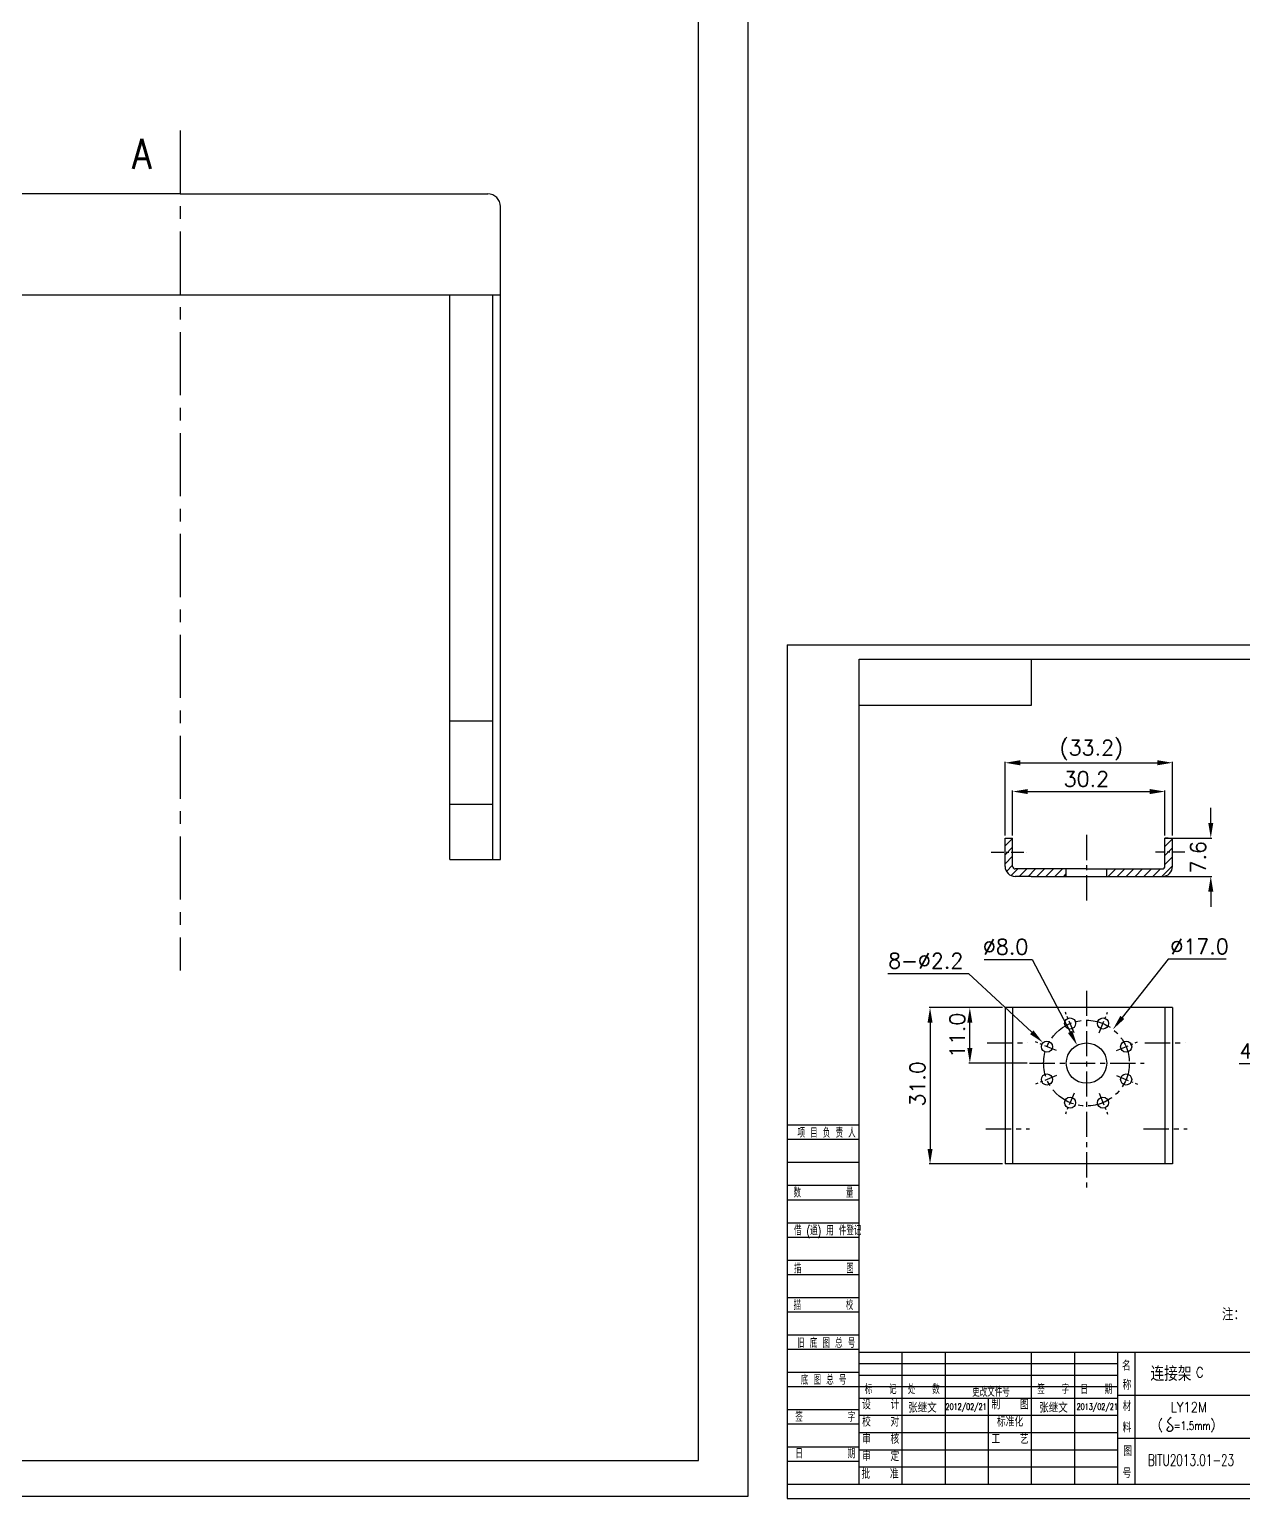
# Model space of a CAD drawing. Extents: x 2854 to 5858, y -1165 to 723.
# Drawn here: x 4943.6 to 5184.2, y -196 to 95.4 of the extents above; entities that cross this region are included whole.
import ezdxf
from ezdxf.enums import TextEntityAlignment as Align

# ---------------------------------------------------------------- set-up
doc = ezdxf.new("R2010")
doc.units = 0
doc.header["$MEASUREMENT"] = 0
doc.linetypes.add('PF_CENTER', pattern=[2, 1.25, -0.25, 0.25, -0.25])
doc.layers.get('0').update_dxf_attribs({"linetype": 'CONTINUOUS'})
doc.layers.get('DEFPOINTS').update_dxf_attribs({"linetype": 'CONTINUOUS'})
for name, color, linetype in [('1', 1, 'CONTINUOUS'), ('SMPEN_CENTER', 4, 'PF_CENTER'), ('SMPEN_DIM', 3, 'CONTINUOUS'), ('SMPEN_HATCH', 6, 'CONTINUOUS'), ('SMPEN_THICK', 7, 'CONTINUOUS')]:
    doc.layers.add(name, color=color, linetype=linetype)
doc.styles.get("Standard").update_dxf_attribs({"font": 'txt.shx', "bigfont": 'hshztxt.shx'})
doc.dimstyles.get("Standard").update_dxf_attribs({"dimtxt": 3, "dimasz": 3, "dimexe": 0.18, "dimexo": 0.5, "dimgap": 1, "dimtad": 1, "dimtoh": 1, "dimdec": 1, "dimzin": 0, "dimdsep": 46, "dimtxsty": 'Standard', "dimcen": 0, "dimadec": 1, "dimazin": 0, "dimtfac": 1, "dimtdec": 1, "dimtofl": 0, "dimtmove": 0, "dimatfit": 3, "dimfxl": 0, "dimtolj": 1, "dimtzin": 0, "dimarcsym": 0})
doc.dimstyles.new('STANDARD$0', dxfattribs={"dimtxt": 3, "dimasz": 3, "dimexe": 0.18, "dimexo": 0.5, "dimgap": 1, "dimtad": 1, "dimtoh": 1, "dimdec": 1, "dimzin": 0, "dimdsep": 46, "dimtxsty": 'Standard', "dimcen": 0, "dimadec": 1, "dimazin": 0, "dimtfac": 1, "dimtdec": 1, "dimtofl": 0, "dimtmove": 0, "dimatfit": 3, "dimfxl": 0, "dimtolj": 1, "dimtzin": 0, "dimarcsym": 0})

# ---------------------------------------------------------------- blocks, each defined once
blk = doc.blocks.new('ADDBOX')
for p, q in [((0, 125), (0, 0)), ((0, 125), (25, 125)), ((25, 0), (25, 125))]:
    blk.add_line(p, q)
at = {"color": 1}
for p, q in [((0, 120), (25, 120)), ((0, 99), (25, 99)), ((0, 86), (25, 86)), ((0, 73), (25, 73)), ((0, 60), (25, 60)), ((0, 47), (25, 47)), ((0, 21), (25, 21)), ((0, 8), (25, 8))]:
    blk.add_line(p, q, dxfattribs=at)
for points in [[(0, 112), (25, 112)], [(0, 34), (25, 34)]]:
    blk.add_lwpolyline(points, dxfattribs=at)
for points in [[(0, 104), (25, 104)], [(0, 91), (25, 91)], [(0, 78), (25, 78)], [(0, 65), (25, 65)], [(0, 52), (25, 52)], [(0, 39), (25, 39)], [(0, 26), (25, 26)], [(0, 13), (25, 13)], [(0, 0), (25, 0)]]:
    blk.add_lwpolyline(points)
at = {"color": 1, "width": 0.67}
for s, p in [('项 目 负 责 人', (3.58, 120.61)), ('数        量', (2.2, 99.8)), ('借 (通) 用 件登记', (2.35, 86.62)), ('描        图', (2.35, 73.41)), ('描        校', (2.2, 60.68)), ('旧 底 图 总 号', (3.43, 47.48)), (' 底 图 总 号', (2.97, 34.66)), ('签        字', (2.82, 21.77)), ('日        期', (2.82, 9.04))]:
    blk.add_text(s, height=3, dxfattribs=at).set_placement(p)
at = {"color": 1, "ltscale": 20, "width": 0.67}
blk.add_attdef('PRJMANAGER', text='', height=3.5, dxfattribs=at).set_placement((1.5, 113), align=Align.BOTTOM_LEFT)
at = {"color": 1, "width": 0.67}
for tag, p in [('NUM', (1.5, 92)), ('DRAFTER', (1.5, 66)), ('DVERI', (1.5, 53)), ('OLDDRAWNO', (1.5, 40)), ('DRAWNO', (1.5, 27)), ('SIGNER', (1.5, 14)), ('DATE', (1.5, 1))]:
    blk.add_attdef(tag, text='', height=3.5, dxfattribs=at).set_placement(p, align=Align.BOTTOM_LEFT)
blk = doc.blocks.new('*D619')
at = {"layer": 'DEFPOINTS', "color": 0, "ltscale": 10}
for p in [(5168.79, -55.79), (5138.59, -65.02), (5168.79, -65.02)]:
    blk.add_point(p, dxfattribs=at)
at = {"layer": 'SMPEN_DIM', "color": 0, "lineweight": -2, "ltscale": 10}
for p, q in [((5138.59, -64.52), (5138.59, -55.61)), ((5141.59, -55.79), (5165.79, -55.79)), ((5168.79, -64.52), (5168.79, -55.61))]:
    blk.add_line(p, q, dxfattribs=at)
at = {"layer": 'SMPEN_DIM', "color": 0, "ltscale": 10}
for points in [[(5141.59, -55.29), (5141.59, -56.29), (5138.59, -55.79)], [(5165.79, -55.29), (5165.79, -56.29), (5168.79, -55.79)]]:
    blk.add_solid(points, dxfattribs=at)
at = {"layer": 'SMPEN_DIM', "color": 0, "ltscale": 10, "insert": (5153.21, -53.29), "char_height": 3, "attachment_point": 5}
blk.add_mtext('\\A1;30.2', dxfattribs=at)
blk = doc.blocks.new('*D618')
at = {"layer": 'DEFPOINTS', "color": 0, "ltscale": 10}
for p in [(5170.29, -50.08), (5137.09, -65.02), (5170.29, -65.02)]:
    blk.add_point(p, dxfattribs=at)
at = {"layer": 'SMPEN_DIM', "color": 0, "lineweight": -2, "ltscale": 10}
for p, q in [((5137.09, -64.52), (5137.09, -49.9)), ((5140.09, -50.08), (5167.29, -50.08)), ((5170.29, -64.52), (5170.29, -49.9))]:
    blk.add_line(p, q, dxfattribs=at)
at = {"layer": 'SMPEN_DIM', "color": 0, "ltscale": 10}
for points in [[(5140.09, -49.58), (5140.09, -50.58), (5137.09, -50.08)], [(5167.29, -49.58), (5167.29, -50.58), (5170.29, -50.08)]]:
    blk.add_solid(points, dxfattribs=at)
at = {"layer": 'SMPEN_DIM', "color": 0, "ltscale": 10, "insert": (5154.2, -47.58), "char_height": 3, "attachment_point": 5}
blk.add_mtext('\\A1;(33.2)', dxfattribs=at)
blk = doc.blocks.new('*D617')
at = {"layer": 'DEFPOINTS', "color": 0, "ltscale": 10}
for p in [(5168.79, -65.02), (5166.82, -72.62), (5177.88, -72.62)]:
    blk.add_point(p, dxfattribs=at)
at = {"layer": 'SMPEN_DIM', "color": 0, "lineweight": -2, "ltscale": 10}
for p, q in [((5177.88, -62.02), (5177.88, -59.02)), ((5169.29, -65.02), (5178.06, -65.02)), ((5167.32, -72.62), (5178.06, -72.62)), ((5177.88, -75.62), (5177.88, -78.62))]:
    blk.add_line(p, q, dxfattribs=at)
at = {"layer": 'SMPEN_DIM', "color": 0, "ltscale": 10}
for points in [[(5177.38, -62.02), (5178.38, -62.02), (5177.88, -65.02)], [(5177.38, -75.62), (5178.38, -75.62), (5177.88, -72.62)]]:
    blk.add_solid(points, dxfattribs=at)
at = {"layer": 'SMPEN_DIM', "color": 0, "ltscale": 10, "insert": (5175.38, -68.82), "char_height": 3, "attachment_point": 5, "rotation": 90}
blk.add_mtext('\\A1;7.6', dxfattribs=at)
blk = doc.blocks.new('*D611')
at = {"layer": 'DEFPOINTS', "color": 0, "ltscale": 10}
for p in [(5211.95, -121.73), (5213.82, -123.54)]:
    blk.add_point(p, dxfattribs=at)
at = {"layer": 'SMPEN_DIM', "color": 0, "lineweight": -2, "ltscale": 10}
for p, q in [((5183.54, -109.74), (5199.54, -109.74)), ((5199.54, -109.74), (5209.8, -119.65))]:
    blk.add_line(p, q, dxfattribs=at)
at = {"layer": 'SMPEN_DIM', "color": 0, "ltscale": 10}
blk.add_solid([(5210.14, -119.29), (5209.45, -120.01), (5211.95, -121.73)], dxfattribs=at)
at = {"layer": 'SMPEN_DIM', "color": 0, "ltscale": 10, "insert": (5191.04, -107.24), "char_height": 3, "attachment_point": 5}
blk.add_mtext('\\A1;4-∅2.6', dxfattribs=at)
blk = doc.blocks.new('*D610')
at = {"layer": 'DEFPOINTS', "color": 0, "ltscale": 10}
for p in [(5137.09, -98.64), (5122.22, -129.64), (5137.09, -129.64)]:
    blk.add_point(p, dxfattribs=at)
at = {"layer": 'SMPEN_DIM', "color": 0, "lineweight": -2, "ltscale": 10}
for p, q in [((5136.59, -98.64), (5122.04, -98.64)), ((5122.22, -101.64), (5122.22, -126.64)), ((5136.59, -129.64), (5122.04, -129.64))]:
    blk.add_line(p, q, dxfattribs=at)
at = {"layer": 'SMPEN_DIM', "color": 0, "ltscale": 10}
for points in [[(5121.72, -101.64), (5122.72, -101.64), (5122.22, -98.64)], [(5121.72, -126.64), (5122.72, -126.64), (5122.22, -129.64)]]:
    blk.add_solid(points, dxfattribs=at)
at = {"layer": 'SMPEN_DIM', "color": 0, "ltscale": 10, "insert": (5119.72, -113.76), "char_height": 3, "attachment_point": 5, "rotation": 90}
blk.add_mtext('\\A1;31.0', dxfattribs=at)
blk = doc.blocks.new('*D609')
at = {"layer": 'DEFPOINTS', "color": 0, "ltscale": 10}
for p in [(5130.11, -98.64), (5137.09, -98.64), (5141.96, -109.64)]:
    blk.add_point(p, dxfattribs=at)
at = {"layer": 'SMPEN_DIM', "color": 0, "lineweight": -2, "ltscale": 10}
for p, q in [((5136.59, -98.64), (5129.93, -98.64)), ((5130.11, -106.64), (5130.11, -101.64)), ((5141.46, -109.64), (5129.93, -109.64))]:
    blk.add_line(p, q, dxfattribs=at)
at = {"layer": 'SMPEN_DIM', "color": 0, "ltscale": 10}
for points in [[(5129.61, -101.64), (5130.61, -101.64), (5130.11, -98.64)], [(5129.61, -106.64), (5130.61, -106.64), (5130.11, -109.64)]]:
    blk.add_solid(points, dxfattribs=at)
at = {"layer": 'SMPEN_DIM', "color": 0, "ltscale": 10, "insert": (5127.61, -104.14), "char_height": 3, "attachment_point": 5, "rotation": 90}
blk.add_mtext('\\A1;11.0', dxfattribs=at)
blk = doc.blocks.new('*D608')
at = {"layer": 'DEFPOINTS', "color": 0, "ltscale": 10}
for p in [(5158.49, -102.94), (5148, -116.33)]:
    blk.add_point(p, dxfattribs=at)
at = {"layer": 'SMPEN_DIM', "color": 0, "lineweight": -2, "ltscale": 10}
for p, q in [((5169.4, -89.01), (5160.34, -100.58)), ((5180.9, -89.01), (5169.4, -89.01))]:
    blk.add_line(p, q, dxfattribs=at)
at = {"layer": 'SMPEN_DIM', "color": 0, "ltscale": 10}
blk.add_solid([(5159.94, -100.27), (5160.73, -100.89), (5158.49, -102.94)], dxfattribs=at)
at = {"layer": 'SMPEN_DIM', "color": 0, "ltscale": 10, "insert": (5175.65, -86.51), "char_height": 3, "attachment_point": 5}
blk.add_mtext('\\A1;∅17.0', dxfattribs=at)
blk = doc.blocks.new('*D607')
at = {"layer": 'DEFPOINTS', "color": 0, "ltscale": 10}
for p in [(5151.38, -106.09), (5155.1, -113.18)]:
    blk.add_point(p, dxfattribs=at)
at = {"layer": 'SMPEN_DIM', "color": 0, "lineweight": -2, "ltscale": 10}
for p, q in [((5132.95, -89.08), (5142.45, -89.08)), ((5142.45, -89.08), (5149.99, -103.44))]:
    blk.add_line(p, q, dxfattribs=at)
at = {"layer": 'SMPEN_DIM', "color": 0, "ltscale": 10}
blk.add_solid([(5150.43, -103.21), (5149.55, -103.67), (5151.38, -106.09)], dxfattribs=at)
at = {"layer": 'SMPEN_DIM', "color": 0, "ltscale": 10, "insert": (5137.2, -86.58), "char_height": 3, "attachment_point": 5}
blk.add_mtext('\\A1;∅8.0', dxfattribs=at)
blk = doc.blocks.new('*D606')
at = {"layer": 'DEFPOINTS', "color": 0, "ltscale": 10}
for p in [(5144.59, -105.57), (5146.2, -107.07)]:
    blk.add_point(p, dxfattribs=at)
at = {"layer": 'SMPEN_DIM', "color": 0, "lineweight": -2, "ltscale": 10}
for p, q in [((5113.86, -91.85), (5129.86, -91.85)), ((5129.86, -91.85), (5142.39, -103.52))]:
    blk.add_line(p, q, dxfattribs=at)
at = {"layer": 'SMPEN_DIM', "color": 0, "ltscale": 10}
blk.add_solid([(5142.73, -103.16), (5142.05, -103.89), (5144.59, -105.57)], dxfattribs=at)
at = {"layer": 'SMPEN_DIM', "color": 0, "ltscale": 10, "insert": (5121.36, -89.35), "char_height": 3, "attachment_point": 5}
blk.add_mtext('\\A1;8-∅2.2', dxfattribs=at)

msp = doc.modelspace()

# ---------------------------------------------------------------- hatches: boundary and pattern name
at = {"layer": 'SMPEN_HATCH', "ltscale": 10}
h = msp.add_hatch(dxfattribs=at)
h.set_pattern_fill('ANSI31', color=256, scale=10, style=0)
h.set_pattern_definition([(45, (1157.2988, -1507.8475), (-0.88388348, 0.88388348), [])])
h.paths.add_polyline_path([(5138.59, -67.82), (5137.09, -67.82), (5137.09, -70.62, 0.414214), (5139.09, -72.62), (5142.24, -72.62), (5149.24, -72.62), (5149.24, -71.12), (5139.09, -71.12, -0.414214), (5138.59, -70.62)])
h.paths.add_polyline_path([(5138.59, -65.02), (5137.09, -65.02), (5137.09, -67.82), (5138.59, -67.82)])
h.paths.add_polyline_path([(5157.24, -71.12), (5157.24, -72.62), (5168.29, -72.62, 0.414214), (5170.29, -70.62), (5170.29, -67.82), (5168.79, -67.82), (5168.79, -70.62, -0.414214), (5168.29, -71.12)])
h.paths.add_polyline_path([(5170.29, -67.82), (5170.29, -65.02), (5168.79, -65.02), (5168.79, -67.82)])

# ---------------------------------------------------------------- linework, layer by layer
at = {"linetype": 'Continuous'}
for p, q in [((5076.28, -188.41), (5076.28, 345.08)), ((5108.15, -193.15), (5108.15, -29.56))]:
    msp.add_line(p, q, dxfattribs=at)
at = {"ltscale": 10}
for p, q in [((4973.53, 62.72), (4912.53, 62.72)), ((4973.53, 62.72), (5034.53, 62.72)), ((5037.03, -69.26), (5037.03, 60.22)), ((4910.03, 42.72), (5037.03, 42.72)), ((5027.03, -69.26), (5027.03, 42.72)), ((5035.53, -69.26), (5035.53, 42.72)), ((5027.03, -41.76), (5035.53, -41.76)), ((5027.03, -58.26), (5035.53, -58.26)), ((5027.03, -69.26), (5037.03, -69.26))]:
    msp.add_line(p, q, dxfattribs=at)
for p, q in [((5108.15, -29.56), (5245.75, -29.56)), ((5137.09, -70.62), (5137.09, -65.02)), ((5137.09, -65.02), (5138.59, -65.02)), ((5138.59, -70.62), (5138.59, -65.02)), ((5168.79, -65.02), (5170.29, -65.02)), ((5169.44, -65.02), (5168.79, -65.02)), ((5168.79, -65.02), (5169.44, -65.02)), ((5168.79, -70.62), (5168.79, -65.02)), ((5170.29, -70.62), (5170.29, -65.02)), ((5153.24, -71.12), (5139.09, -71.12)), ((5142.24, -72.62), (5139.09, -72.62)), ((5142.24, -72.62), (5168.29, -72.62)), ((5153.24, -71.12), (5168.29, -71.12)), ((5170.29, -98.64), (5137.09, -98.64)), ((5137.09, -98.64), (5137.09, -129.64)), ((5138.59, -98.64), (5138.59, -129.64)), ((5168.79, -98.64), (5168.79, -129.64)), ((5170.29, -98.64), (5170.29, -129.64)), ((5170.29, -129.64), (5137.09, -129.64)), ((4681.32, -188.41), (5076.28, -188.41)), ((5108.15, -193.15), (5245.75, -193.15))]:
    msp.add_line(p, q)
at = {"ltscale": 4}
for p, q in [((5149.24, -72.62), (5149.24, -71.12)), ((5157.24, -72.62), (5157.24, -71.12))]:
    msp.add_line(p, q, dxfattribs=at)
at = {"color": 7}
for p, q in [((5108.15, -166.93), (5210.75, -166.93)), ((5108.15, -166.93), (5210.75, -166.93)), ((5108.15, -193.15), (5108.15, -166.93)), ((5159.45, -193.15), (5159.45, -166.93)), ((5108.15, -176.05), (5159.45, -176.05)), ((5159.45, -175.48), (5210.75, -175.48)), ((5159.45, -184.03), (5210.75, -184.03))]:
    msp.add_line(p, q, dxfattribs=at)
at = {"color": 6}
for p, q in [((5116.7, -193.15), (5116.7, -166.93)), ((5125.25, -193.15), (5125.25, -166.93)), ((5142.35, -193.15), (5142.35, -166.93)), ((5150.9, -193.15), (5150.9, -166.93)), ((5162.87, -193.15), (5162.87, -166.93)), ((5108.15, -169.21), (5159.45, -169.21)), ((5108.15, -171.49), (5159.45, -171.49)), ((5108.15, -173.77), (5159.45, -173.77)), ((5133.8, -193.15), (5133.8, -176.05)), ((5108.15, -179.47), (5159.45, -179.47)), ((5108.15, -182.89), (5159.45, -182.89)), ((5108.15, -186.31), (5159.45, -186.31)), ((5108.15, -189.73), (5159.45, -189.73))]:
    msp.add_line(p, q, dxfattribs=at)
for centre, radius in [((5149.99, -101.78), 1.1), ((5156.5, -101.78), 1.1), ((5145.39, -106.38), 1.1), ((5153.24, -109.64), 4), ((5161.1, -106.38), 1.1), ((5145.39, -112.89), 1.1), ((5161.1, -112.89), 1.1), ((5149.99, -117.49), 1.1), ((5156.5, -117.49), 1.1)]:
    msp.add_circle(centre, radius)
at = {"ltscale": 10}
msp.add_arc((5034.53, 60.22), 2.5, 0, 90, dxfattribs=at)
for centre, radius, start, end in [((5139.09, -70.62), 2, 180, 270), ((5139.09, -70.62), 0.5, 180, 270), ((5168.29, -70.62), 0.5, 270, 0), ((5168.29, -70.62), 2, 270, 0)]:
    msp.add_arc(centre, radius, start, end)
at = {"layer": '1', "ltscale": 10}
for p, q in [((5093.9, -26.71), (5093.9, -196)), ((5093.9, -196), (5248.6, -196))]:
    msp.add_line(p, q, dxfattribs=at)
at = {"layer": 'SMPEN_CENTER', "ltscale": 10}
msp.add_line((4973.53, 75.29), (4973.53, -91.25), dxfattribs=at)
at = {"layer": 'SMPEN_CENTER', "ltscale": 4}
for p, q in [((5153.24, -64.38), (5153.24, -77.37)), ((5153.24, -95.29), (5153.24, -134.68)), ((5133.55, -105.64), (5141.57, -105.64)), ((5164.8, -105.64), (5172.82, -105.64)), ((5141.96, -109.64), (5164.7, -109.64)), ((5133.28, -122.64), (5141.97, -122.64)), ((5164.53, -122.64), (5173.23, -122.64))]:
    msp.add_line(p, q, dxfattribs=at)
at = {"layer": 'SMPEN_CENTER', "ltscale": 2}
for p, q in [((5134.32, -67.82), (5141.34, -67.82)), ((5172.76, -67.82), (5166.91, -67.82)), ((5150.77, -103.66), (5149.05, -99.52)), ((5155.72, -103.66), (5157.43, -99.52)), ((5147.27, -107.16), (5143.13, -105.45)), ((5159.21, -107.16), (5163.36, -105.45)), ((5147.27, -112.11), (5143.13, -113.82)), ((5159.21, -112.11), (5163.36, -113.82)), ((5150.77, -115.61), (5149.05, -119.75)), ((5155.72, -115.61), (5157.43, -119.75))]:
    msp.add_line(p, q, dxfattribs=at)
at = {"layer": 'SMPEN_CENTER', "ltscale": 4}
msp.add_circle((5153.24, -109.64), 8.5, dxfattribs=at)
at = {"layer": 'SMPEN_DIM'}
msp.add_lwpolyline([(5170.02, -179.92), (5169.76, -180.13), (5169.56, -180.31), (5169.43, -180.46), (5169.36, -180.58), (5169.32, -180.68), (5169.33, -180.76), (5169.36, -180.84), (5169.42, -180.9), (5169.48, -180.97), (5169.55, -181.04), (5169.63, -181.11), (5169.71, -181.17), (5169.79, -181.24), (5169.87, -181.3), (5169.95, -181.37), (5170.02, -181.43), (5170.09, -181.49), (5170.14, -181.55), (5170.19, -181.61), (5170.23, -181.67), (5170.26, -181.73), (5170.29, -181.79), (5170.31, -181.86), (5170.32, -181.92), (5170.33, -181.99), (5170.33, -182.06), (5170.33, -182.13), (5170.32, -182.2), (5170.3, -182.27), (5170.27, -182.34), (5170.23, -182.4), (5170.19, -182.46), (5170.13, -182.52), (5170.07, -182.56), (5170, -182.6), (5169.93, -182.64), (5169.85, -182.66), (5169.77, -182.68), (5169.69, -182.69), (5169.62, -182.69), (5169.55, -182.68), (5169.48, -182.66), (5169.42, -182.63), (5169.37, -182.59), (5169.32, -182.55), (5169.29, -182.5), (5169.26, -182.44), (5169.24, -182.38), (5169.24, -182.31), (5169.25, -182.24), (5169.27, -182.16), (5169.31, -182.07), (5169.36, -181.98), (5169.44, -181.87), (5169.54, -181.75), (5169.66, -181.62)], dxfattribs=at)
at = {"layer": 'SMPEN_THICK', "color": 1, "linetype": 'Continuous'}
for p, q in [((5086.16, -195.53), (5086.16, 352.21)), ((5142.35, -38.68), (5142.35, -29.56)), ((5108.15, -38.68), (5142.35, -38.68))]:
    msp.add_line(p, q, dxfattribs=at)
at = {"layer": 'SMPEN_THICK', "color": 1}
for p, q in [((5093.9, -26.71), (5153.75, -26.71)), ((5093.9, -26.71), (5153.75, -26.71)), ((5093.9, -26.71), (5213.6, -26.71)), ((5093.9, -26.71), (5248.6, -26.71)), ((5153.75, -26.71), (5183.68, -26.71)), ((5153.75, -26.71), (5183.68, -26.71)), ((4645.69, -195.53), (5086.16, -195.53))]:
    msp.add_line(p, q, dxfattribs=at)
at = {"layer": 'SMPEN_THICK', "color": 7, "linetype": 'Continuous'}
msp.add_line((5108.15, -158.95), (5108.15, -154.96), dxfattribs=at)

# ---------------------------------------------------------------- block references
at = {"layer": 'SMPEN_THICK', "xscale": 0.569999999999709, "yscale": 0.5699999999999363, "zscale": 0.57}
msp.add_blockref('ADDBOX', (5093.9, -193.15), dxfattribs=at)

# ---------------------------------------------------------------- texts
at = {"color": 6}
for s, height, width, p in [('名', 2, 0.67, (5160.28, -170.63)), ('更改文件号', 1.71, 0.67, (5130.58, -175.77)), ('称', 2, 0.67, (5160.39, -174.42)), ('材', 2, 0.667, (5160.39, -178.65)), ('料', 2, 0.67, (5160.39, -182.88)), ('图', 2, 0.67, (5160.54, -187.55)), ('号', 2, 0.67, (5160.39, -191.93))]:
    msp.add_text(s, height=height, dxfattribs=dict(at, width=width)).set_placement(p)
at = {"color": 6, "width": 0.67}
for s, height, p in [('标   记', 1.71, (5112.43, -175.77)), ('处   数', 1.71, (5120.98, -175.77)), ('签   字', 1.71, (5146.63, -175.77)), ('日   期', 1.71, (5155.18, -175.77)), ('设   计', 1.995, (5112.43, -178.9)), ('制   图', 1.995, (5138.08, -178.9)), ('校   对', 1.995, (5112.43, -182.32)), ('标准化', 1.995, (5138.08, -182.32)), ('审   核', 1.995, (5112.43, -185.74)), ('工   艺', 1.995, (5138.08, -185.74)), ('审   定', 1.995, (5112.43, -189.16)), ('批   准', 1.995, (5112.31, -192.67))]:
    msp.add_text(s, height=height, dxfattribs=at).set_placement(p, align=Align.BOTTOM_CENTER)
at = {"layer": 'SMPEN_DIM', "ltscale": 8}
for s, height, width, p in [('A', 5.95, 0.85, (4965.95, 70.66)), ('C', 2, 0.85, (5175.69, -170.96)), ('张继文', 1.71, 0.85, (5120.71, -177.85)), ('2012/02/21', 1.2, 0.6667, (5129.37, -177.85)), ('张继文', 1.71, 0.85, (5146.69, -177.85)), ('2013/02/21', 1.2, 0.6667, (5155.37, -177.85)), ('LY12M', 1.995, 0.85, (5173.51, -177.87)), ('BITU2013.01-23', 2.28, 0.6667, (5173.95, -188.36))]:
    msp.add_text(s, height=height, dxfattribs=dict(at, width=width)).set_placement(p, align=Align.MIDDLE)
at = {"layer": 'SMPEN_DIM'}
for s, height, p in [('注：', 2.4, (5182.38, -159.34)), ('(', 1.8, (5167.89, -181.42))]:
    msp.add_text(s, height=height, dxfattribs=at).set_placement(p, align=Align.MIDDLE)
at = {"layer": 'SMPEN_DIM', "text_generation_flag": 2}
msp.add_text('(', height=1.8, dxfattribs=at).set_placement((5178.3, -181.42), align=Align.MIDDLE)
at = {"layer": 'SMPEN_DIM', "width": 0.75}
msp.add_text('=1.5mm', height=1.68, dxfattribs=at).set_placement((5174.18, -181.54), align=Align.MIDDLE)
at = {"layer": 'SMPEN_HATCH'}
msp.add_text('连接架', height=2.85, dxfattribs=at).set_placement((5169.99, -171.11), align=Align.MIDDLE)

# ---------------------------------------------------------------- dimensions: what is measured, and where the dimension line sits
at = {"layer": 'SMPEN_DIM'}
dim = msp.add_linear_dim(base=(5170.29, -50.08), p1=(5137.09, -65.02), p2=(5170.29, -65.02), text='(<>)', dimstyle='STANDARD$0', dxfattribs=at)
dim.commit()
dim.dimension.update_dxf_attribs({"geometry": '*D618', "text_midpoint": (5154.2, -50.08), "dimtype": 160})
dim = msp.add_linear_dim(base=(5168.79, -55.79), p1=(5138.59, -65.02), p2=(5168.79, -65.02), dimstyle='STANDARD$0', dxfattribs=at)
dim.commit()
dim.dimension.update_dxf_attribs({"geometry": '*D619', "text_midpoint": (5153.21, -55.79), "dimtype": 160})
for base, p1, p2, picture, middle in [((5177.88, -72.62), (5168.79, -65.02), (5166.82, -72.62), '*D617', (5177.88, -68.82)), ((5122.22, -129.64), (5137.09, -98.64), (5137.09, -129.64), '*D610', (5122.22, -113.76)), ((5130.11, -98.64), (5141.96, -109.64), (5137.09, -98.64), '*D609', (5130.11, -104.14))]:
    dim = msp.add_linear_dim(base=base, p1=p1, p2=p2, angle=90, dimstyle='STANDARD$0', dxfattribs=at)
    dim.commit()
    dim.dimension.update_dxf_attribs({"geometry": picture, "text_midpoint": middle, "dimtype": 160})
for p1, p2, text, picture, middle in [((5146.2, -107.07), (5144.59, -105.57), '8-<>', '*D606', (5121.36, -91.85)), ((5213.82, -123.54), (5211.95, -121.73), '4-<>', '*D611', (5191.04, -109.74))]:
    dim = msp.add_diameter_dim_2p(p1=p1, p2=p2, text=text, dimstyle='Standard', dxfattribs=at)
    dim.commit()
    dim.dimension.update_dxf_attribs({"geometry": picture, "text_midpoint": middle, "dimtype": 163})
for p1, p2, picture, middle in [((5155.1, -113.18), (5151.38, -106.09), '*D607', (5137.2, -89.08)), ((5148, -116.33), (5158.49, -102.94), '*D608', (5175.65, -89.01))]:
    dim = msp.add_diameter_dim_2p(p1=p1, p2=p2, dimstyle='Standard', dxfattribs=at)
    dim.commit()
    dim.dimension.update_dxf_attribs({"geometry": picture, "text_midpoint": middle, "dimtype": 163})

doc.saveas('drawing.dxf')
